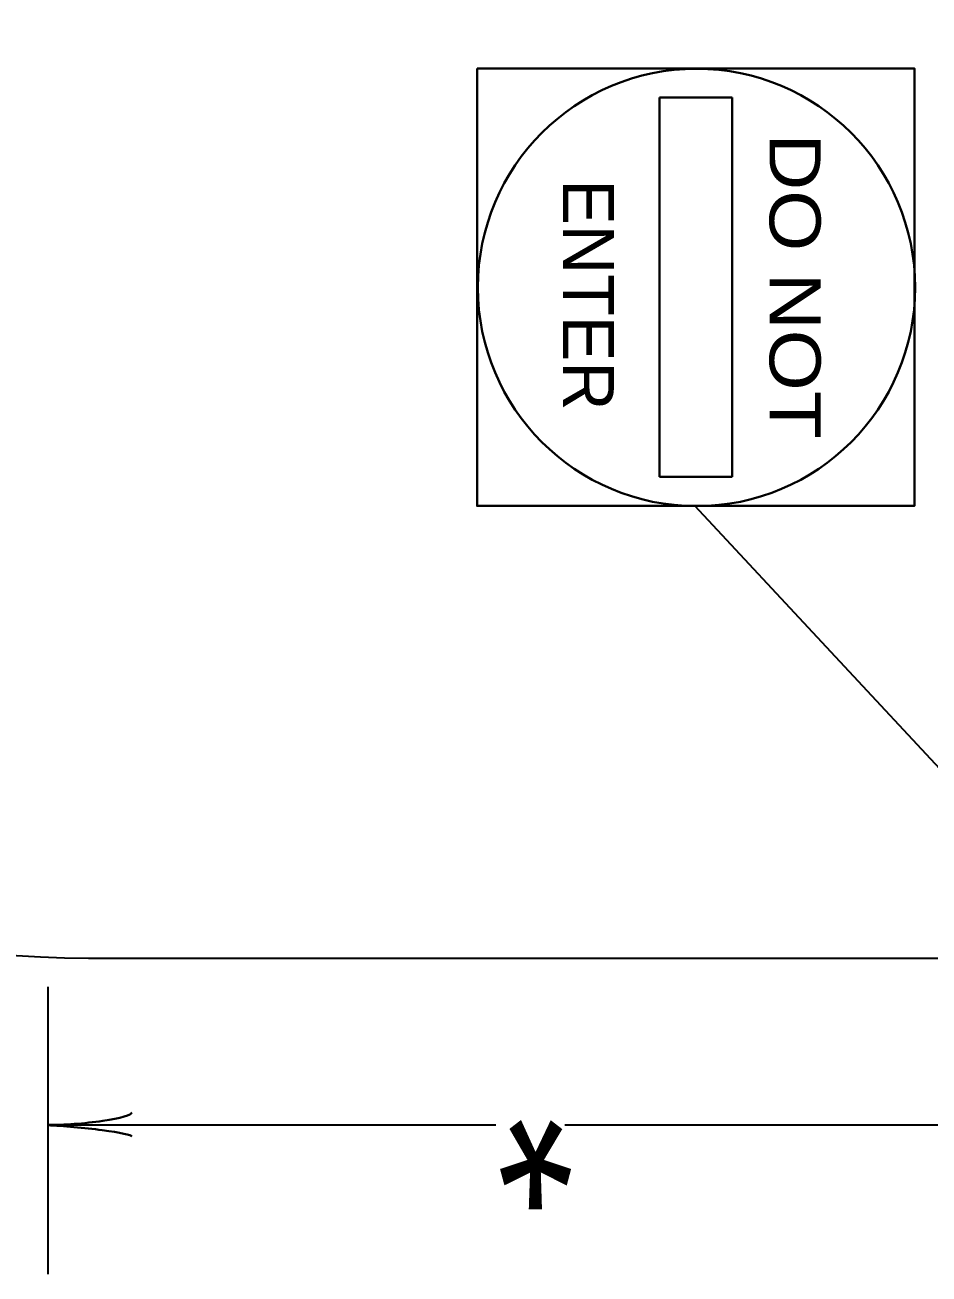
# Model space of a CAD drawing. Extents: x 930 to 1610, y -455 to -15.
# Drawn here: x 1474.86 to 1505.87, y -167.2 to -124.36 of the extents above; entities that cross this region are included whole.
import ezdxf
from ezdxf.enums import TextEntityAlignment as Align

# ---------------------------------------------------------------- set-up
doc = ezdxf.new("R2010")
doc.units = 0
doc.header["$LTSCALE"] = 0.8
doc.layers.add('1', color=7, linetype='Continuous', lineweight=53)

msp = doc.modelspace()

# ---------------------------------------------------------------- linework, layer by layer
at = {"layer": '1', "lineweight": 40}
for p, q in [((1496.6162, -126.8542), (1496.6162, -139.8542)), ((1496.6162, -126.8542), (1499.1162, -126.8542)), ((1499.1162, -126.8542), (1499.1162, -139.8542)), ((1499.1162, -139.8542), (1496.6162, -139.8542))]:
    msp.add_line(p, q, dxfattribs=at)
at = {"layer": '1', "lineweight": 35}
for p, q in [((1509.243, -153.1023), (1497.8344, -140.8542)), ((1477.0332, -156.3637), (1591.9266, -156.3637)), ((1475.6398, -157.3458), (1475.6398, -167.1977)), ((1491.0052, -162.0927), (1475.6398, -162.0927)), ((1509.3702, -162.0927), (1493.3782, -162.0927))]:
    msp.add_line(p, q, dxfattribs=at)
at = {"layer": '1', "lineweight": 40}
msp.add_lwpolyline([(1490.3662, -125.8542), (1505.3662, -125.8542), (1505.3662, -140.8542), (1490.3662, -140.8542)], close=True, dxfattribs=at)
msp.add_circle((1497.89, -133.363), 7.5, dxfattribs=at)
at = {"layer": '1', "lineweight": 35}
msp.add_arc((1477.0329, -124.3622), 32, 180, 270, dxfattribs=at)
at = {"layer": '1', "lineweight": 40}
for centre, major_axis, ratio, start_param, end_param in [((1476.731, -161.8164), (-1.7857, -0.1562), 0.122415, 0.8963533, 3.1415927), ((1476.731, -161.8164), (-1.7857, -0.1562), 0.122415, 0.8963533, 3.1415927), ((1476.7603, -162.3043), (-1.7565, 0.1757), 0.07063, 3.1407148, 5.41811), ((1476.7603, -162.3043), (-1.7565, 0.1757), 0.07063, 3.1407148, 5.41811)]:
    msp.add_ellipse(centre, major_axis=major_axis, ratio=ratio, start_param=start_param, end_param=end_param, dxfattribs=at)

# ---------------------------------------------------------------- texts
at = {"layer": '1'}
for s, height, rotation, width, p in [('DO NOT', 1.75, 270, 1.15, (1500.3971, -133.3176)), ('*', 6, 180, 0.85, (1492.3722, -158.9752))]:
    msp.add_text(s, height=height, rotation=rotation, dxfattribs=dict(at, width=width)).set_placement(p, align=Align.CENTER)
msp.add_text('ENTER', height=1.75, rotation=270, dxfattribs=at).set_placement((1493.3057, -133.6196), align=Align.CENTER)

doc.saveas('drawing.dxf')
